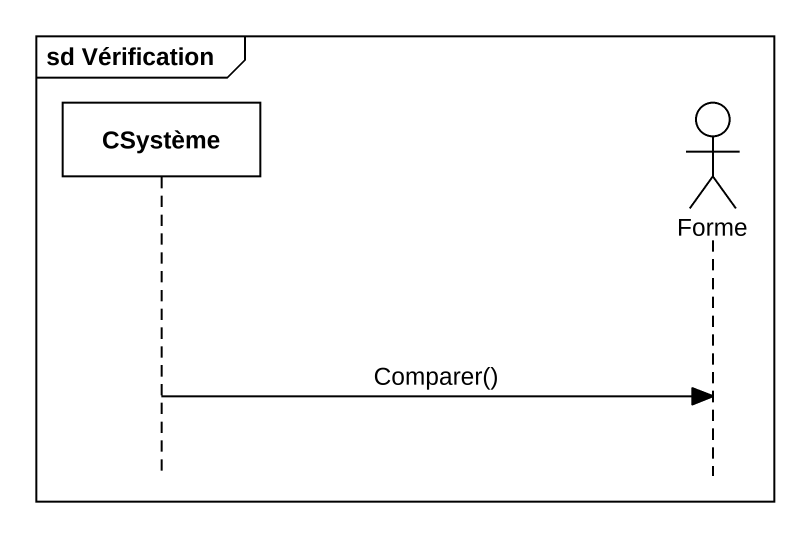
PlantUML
@startuml
mainframe sd Vérification
hide footbox
participant CSystème
actor Forme

CSystème -> Forme : Comparer()
@enduml
